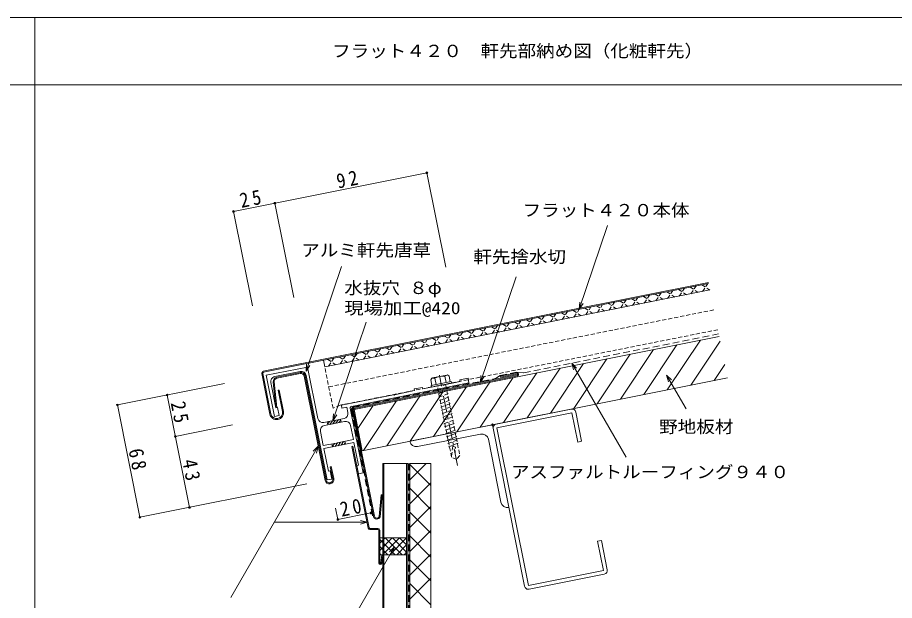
# Model space of a CAD drawing. Units: millimetres, scale not verified. Extents: x -1134 to 2079, y -804 to 1495.
# Drawn here: x -619 to -99, y 1149 to 1495 of the extents above; entities that cross this region are included whole.
import ezdxf
from ezdxf.enums import TextEntityAlignment as Align

# ---------------------------------------------------------------- set-up
doc = ezdxf.new("R2010")
doc.units = ezdxf.units.MM
doc.header["$LTSCALE"] = 2
doc.header["$PDMODE"] = 32
doc.header["$PDSIZE"] = 1
for name, pattern in [('CHAIN1', [8, 5, -1, 1, -1]), ('DASHED1', [1.8, 1.2, -0.6]), ('DASHED2', [3, 2, -1])]:
    doc.linetypes.add(name, pattern=pattern)
doc.layers.add('4-0', color=7, linetype='Continuous', lineweight=18)
doc.styles.add('ＭＳ ゴシック', font='')
doc.styles.get('ＭＳ ゴシック').set_extended_font_data('MS Gothic')

msp = doc.modelspace()

# ---------------------------------------------------------------- linework, layer by layer
at = {"layer": '4-0', "color": 2}
msp.add_line((-1134.116, 1495.053), (442.773, 1495.053), dxfattribs=at)
at = {"layer": '4-0', "color": 3}
for p, q in [((-608.486, 434.306), (-608.486, 1495.053)), ((-1134.116, 1455.053), (442.773, 1455.053)), ((-471.322, 1282.736), (-446.807, 1287.635)), ((-451.161, 1284.929), (-466.263, 1281.912)), ((-440.694, 1257.039), (-446.807, 1287.635)), ((-471.322, 1282.736), (-466.424, 1258.221)), ((-356.556, 1279.97), (-351.653, 1280.95)), ((-356.556, 1279.97), (-356.36, 1278.99)), ((-351.653, 1280.95), (-351.104, 1278.205)), ((-468.617, 1278.382), (-465.638, 1263.476)), ((-420.728, 1264.292), (-351.104, 1278.205)), ((-383.523, 1274.582), (-378.62, 1275.562)), ((-383.523, 1274.582), (-383.327, 1273.601)), ((-378.62, 1275.562), (-378.424, 1274.581)), ((-378.424, 1274.581), (-366.46, 1276.972)), ((-366.107, 1276.736), (-366.46, 1276.972)), ((-366.107, 1276.736), (-365.872, 1277.089)), ((-365.872, 1277.089), (-356.36, 1278.99)), ((-426.768, 1264.921), (-395.879, 1271.093)), ((-395.526, 1270.858), (-395.879, 1271.093)), ((-395.526, 1270.858), (-395.29, 1271.211)), ((-395.29, 1271.211), (-383.327, 1273.601)), ((-426.768, 1264.921), (-426.415, 1263.156)), ((-466.424, 1258.221), (-463.678, 1258.769)), ((-426.415, 1263.156), (-423.473, 1263.744)), ((-422.847, 1260.606), (-423.473, 1263.744)), ((-421.512, 1263.116), (-413.87, 1224.872)), ((-290.434, 1262.692), (-334.954, 1253.796)), ((-334.503, 1251.54), (-289.984, 1260.436)), ((-284.26, 1243.53), (-287.728, 1260.887)), ((-437.164, 1254.686), (-432.359, 1255.645)), ((-424.848, 1255.311), (-436.811, 1252.92)), ((-432.006, 1255.41), (-432.359, 1255.645)), ((-432.006, 1255.41), (-431.771, 1255.763)), ((-425.2, 1257.076), (-431.771, 1255.763)), ((-421.318, 1252.957), (-419.633, 1244.523)), ((-337.21, 1253.345), (-386.24, 1243.548)), ((-337.21, 1253.345), (-318.065, 1157.539)), ((-429.145, 1242.623), (-419.633, 1244.523)), ((-344.271, 1247.855), (-381.534, 1240.409)), ((-339.564, 1244.716), (-332.119, 1207.453)), ((-437.127, 1239.192), (-419.28, 1242.758)), ((-437.127, 1239.192), (-434.462, 1225.856)), ((-429.38, 1242.27), (-429.733, 1242.506)), ((-429.38, 1242.27), (-429.145, 1242.623)), ((-419.28, 1242.758), (-416.615, 1229.422)), ((-416.615, 1229.422), (-417.596, 1229.226)), ((-417.596, 1229.226), (-416.616, 1224.323)), ((-434.462, 1225.856), (-433.482, 1226.052)), ((-433.482, 1226.052), (-432.502, 1221.149)), ((-413.87, 1224.872), (-416.616, 1224.323)), ((-274.758, 1184.243), (-271.29, 1166.886)), ((-315.359, 1155.734), (-270.839, 1164.63))]:
    msp.add_line(p, q, dxfattribs=at)
at = {"layer": '4-0'}
for p, q in [((-490.764, 1379.942), (-376.036, 1402.888)), ((-364.835, 1346.884), (-376.036, 1402.888)), ((-455.048, 1328.841), (-466.249, 1384.845)), ((-479.563, 1323.939), (-490.764, 1379.942)), ((-285.664, 1321.949), (-268.852, 1371.641)), ((-447.69, 1285.169), (-426.669, 1347.303)), ((-473.064, 1285.115), (-209.105, 1337.858)), ((-472.946, 1284.526), (-208.988, 1337.27)), ((-344.33, 1278.539), (-323.129, 1341.202)), ((-436.624, 1287.705), (-208.204, 1333.347)), ((-285.664, 1321.949), (-285.398, 1326.081)), ((-285.664, 1321.949), (-283.367, 1325.394)), ((-431.771, 1255.763), (-411.998, 1314.205)), ((-419.238, 1262.449), (-202.683, 1305.72)), ((-436.624, 1287.705), (-437.409, 1291.633)), ((-290.152, 1289.911), (-289.08, 1285.911)), ((-290.152, 1289.911), (-287.224, 1286.983)), ((-290.152, 1289.911), (-257.927, 1234.101)), ((-447.69, 1285.169), (-447.424, 1289.302)), ((-447.69, 1285.169), (-445.393, 1288.615)), ((-469.2, 1259.678), (-474.005, 1283.703)), ((-473.417, 1283.82), (-468.612, 1259.796)), ((-451.044, 1284.341), (-465.122, 1281.528)), ((-465.004, 1280.939), (-451.122, 1283.713)), ((-448.769, 1282.144), (-436.425, 1220.365)), ((-448.22, 1282.457), (-435.836, 1220.483)), ((-419.355, 1263.547), (-322.47, 1282.906)), ((-419.237, 1262.958), (-322.353, 1282.318)), ((-414.339, 1237.933), (-197.785, 1281.205)), ((-364.25, 1282.859), (-372.626, 1281.185)), ((-344.33, 1278.539), (-344.063, 1282.671)), ((-344.33, 1278.539), (-342.033, 1281.984)), ((-332.512, 1282.123), (-322.706, 1284.083)), ((-332.512, 1282.123), (-332.394, 1281.535)), ((-332.394, 1281.535), (-322.588, 1283.495)), ((-233.884, 1282.856), (-232.812, 1278.856)), ((-233.884, 1282.856), (-230.956, 1279.928)), ((-233.884, 1282.856), (-222.336, 1262.856)), ((-496.183, 1277.769), (-559.572, 1265.102)), ((-467.199, 1278.713), (-465.638, 1263.476)), ((-466.602, 1278.774), (-465.042, 1263.538)), ((-373.317, 1275.602), (-361.466, 1277.97)), ((-530.154, 1270.98), (-516.829, 1204.299)), ((-464.278, 1273.818), (-463.69, 1273.936)), ((-464.278, 1273.818), (-461.748, 1261.167)), ((-463.69, 1273.936), (-461.159, 1261.285)), ((-559.572, 1265.102), (-546.248, 1198.42)), ((-431.771, 1255.763), (-431.504, 1259.896)), ((-431.771, 1255.763), (-429.474, 1259.208)), ((-407.674, 1198.966), (-420.297, 1262.135)), ((-419.708, 1262.253), (-407.086, 1199.083)), ((-419.238, 1262.449), (-414.339, 1237.933)), ((-434.752, 1253.332), (-435.105, 1255.097)), ((-434.863, 1253.89), (-433.841, 1255.349)), ((-433.561, 1253.57), (-432.188, 1255.531)), ((-431.787, 1253.924), (-430.293, 1256.059)), ((-430.013, 1254.279), (-428.519, 1256.413)), ((-428.239, 1254.633), (-427.161, 1256.172)), ((-426.907, 1254.9), (-427.26, 1256.665)), ((-491.284, 1253.253), (-525.255, 1246.465)), ((-426.944, 1241.227), (-425.45, 1243.361)), ((-424.281, 1241.759), (-424.634, 1243.524)), ((-440.476, 1240.569), (-492.317, 1150.785)), ((-440.476, 1240.569), (-443.404, 1237.641)), ((-440.476, 1240.569), (-441.548, 1236.569)), ((-432.126, 1240.192), (-432.479, 1241.957)), ((-432.153, 1240.326), (-430.772, 1242.298)), ((-430.493, 1240.518), (-428.998, 1242.652)), ((-428.718, 1240.873), (-427.224, 1243.007)), ((-425.17, 1241.582), (-424.451, 1242.609)), ((-420.561, 1240.463), (-419.973, 1240.58)), ((-410.885, 1192.058), (-420.561, 1240.463)), ((-410.297, 1192.175), (-419.973, 1240.58)), ((-433.337, 1228.391), (-431.914, 1221.266)), ((-402.244, 1230.316), (-387.444, 1230.316)), ((-402.244, 1230.316), (-402.244, 1067.983)), ((-401.644, 1230.316), (-401.644, 1067.983)), ((-388.044, 1230.316), (-388.044, 1067.983)), ((-387.444, 1230.316), (-387.444, 1067.983)), ((-386.244, 1230.316), (-373.744, 1230.316)), ((-386.244, 1230.316), (-386.244, 1067.983)), ((-386.244, 1220.6), (-376.528, 1230.316)), ((-386.244, 1229.776), (-373.744, 1217.276)), ((-373.744, 1230.316), (-373.744, 1067.983)), ((-447.261, 1218.2), (-546.248, 1198.42)), ((-386.244, 1206.457), (-373.744, 1218.957)), ((-386.244, 1215.634), (-373.744, 1203.134)), ((-404.388, 1198.904), (-403.17, 1211.844)), ((-403.821, 1198.71), (-402.589, 1211.79)), ((-402.589, 1211.79), (-403.17, 1211.844)), ((-430.158, 1203.76), (-428.83, 1197.113)), ((-386.244, 1192.315), (-373.744, 1204.815)), ((-386.244, 1201.492), (-373.744, 1188.992)), ((-428.83, 1197.113), (-409.218, 1201.032)), ((-411.495, 1195.492), (-415.495, 1196.564)), ((-411.495, 1195.492), (-466.503, 1195.492)), ((-411.495, 1195.492), (-415.495, 1194.421)), ((-405.044, 1191.845), (-409.903, 1191.845)), ((-405.044, 1191.245), (-409.903, 1191.245)), ((-404.644, 1190.845), (-404.644, 1171.245)), ((-404.044, 1190.845), (-404.044, 1171.245)), ((-404.044, 1186.245), (-388.044, 1186.245)), ((-404.044, 1178.758), (-396.557, 1186.245)), ((-404.044, 1183.001), (-400.8, 1186.245)), ((-402.314, 1176.245), (-392.314, 1186.245)), ((-400.696, 1186.245), (-390.696, 1176.245)), ((-398.072, 1176.245), (-388.072, 1186.245)), ((-396.454, 1186.245), (-388.044, 1177.836)), ((-392.211, 1186.245), (-388.044, 1182.079)), ((-386.244, 1178.173), (-373.744, 1190.673)), ((-386.244, 1187.35), (-373.744, 1174.85)), ((-395.303, 1180.939), (-424.386, 1130.571)), ((-404.044, 1185.351), (-394.939, 1176.245)), ((-404.044, 1181.108), (-399.181, 1176.245)), ((-395.303, 1180.939), (-398.231, 1178.011)), ((-395.303, 1180.939), (-396.375, 1176.94)), ((-393.829, 1176.245), (-388.044, 1182.03)), ((-404.044, 1176.866), (-403.424, 1176.245)), ((-404.044, 1176.245), (-388.044, 1176.245)), ((-402.849, 1176.245), (-403.44, 1171.317)), ((-402.849, 1176.245), (-402.253, 1176.174)), ((-402.244, 1176.245), (-402.844, 1171.245)), ((-389.586, 1176.245), (-388.044, 1177.787)), ((-386.244, 1164.031), (-373.744, 1176.531)), ((-386.244, 1173.208), (-373.744, 1160.707)), ((-386.244, 1149.889), (-373.744, 1162.389)), ((-386.244, 1159.066), (-373.744, 1146.565))]:
    msp.add_line(p, q, dxfattribs=at)
at = {"layer": '4-0', "color": 4, "linetype": 'DASHED1', "lineweight": 9}
for p, q in [((-212.529, 1332.483), (-209.39, 1337.189)), ((-240.265, 1326.941), (-237.126, 1331.647)), ((-233.767, 1332.319), (-229.061, 1329.18)), ((-233.331, 1328.326), (-230.192, 1333.033)), ((-226.833, 1333.704), (-222.127, 1330.565)), ((-226.397, 1329.712), (-223.258, 1334.418)), ((-219.899, 1335.09), (-215.193, 1331.951)), ((-219.463, 1331.098), (-216.324, 1335.804)), ((-212.965, 1336.475), (-208.259, 1333.336)), ((-261.503, 1326.776), (-256.797, 1323.638)), ((-261.067, 1322.784), (-257.928, 1327.491)), ((-254.569, 1328.162), (-249.863, 1325.023)), ((-254.133, 1324.17), (-250.994, 1328.876)), ((-247.635, 1329.547), (-242.929, 1326.409)), ((-247.199, 1325.556), (-244.06, 1330.262)), ((-240.701, 1330.933), (-235.995, 1327.794)), ((-289.24, 1321.234), (-284.533, 1318.096)), ((-288.803, 1317.242), (-285.664, 1321.949)), ((-282.306, 1322.62), (-277.599, 1319.481)), ((-281.869, 1318.628), (-278.73, 1323.334)), ((-275.372, 1324.005), (-270.665, 1320.866)), ((-274.935, 1320.013), (-271.796, 1324.719)), ((-268.438, 1325.391), (-263.731, 1322.252)), ((-268.001, 1321.399), (-264.862, 1326.105)), ((-316.539, 1311.7), (-313.401, 1316.406)), ((-310.042, 1317.078), (-305.335, 1313.939)), ((-309.605, 1313.086), (-306.466, 1317.792)), ((-303.108, 1318.463), (-298.401, 1315.324)), ((-302.671, 1314.471), (-299.532, 1319.177)), ((-296.174, 1319.849), (-291.467, 1316.71)), ((-295.737, 1315.857), (-292.598, 1320.563)), ((-344.275, 1306.158), (-341.136, 1310.864)), ((-337.778, 1311.535), (-333.071, 1308.397)), ((-337.341, 1307.544), (-334.202, 1312.25)), ((-330.844, 1312.921), (-326.137, 1309.782)), ((-330.407, 1308.929), (-327.268, 1313.635)), ((-323.91, 1314.306), (-319.203, 1311.168)), ((-323.473, 1310.315), (-320.334, 1315.021)), ((-316.976, 1315.692), (-312.269, 1312.553)), ((-365.514, 1305.993), (-360.808, 1302.855)), ((-365.077, 1302.001), (-361.938, 1306.708)), ((-358.58, 1307.379), (-353.874, 1304.24)), ((-358.143, 1303.387), (-355.004, 1308.093)), ((-351.646, 1308.764), (-346.94, 1305.625)), ((-351.209, 1304.772), (-348.07, 1309.479)), ((-344.712, 1310.15), (-340.006, 1307.011)), ((-393.25, 1300.451), (-388.544, 1297.312)), ((-392.813, 1296.459), (-389.674, 1301.165)), ((-386.316, 1301.837), (-381.61, 1298.698)), ((-385.879, 1297.845), (-382.74, 1302.551)), ((-379.382, 1303.222), (-374.676, 1300.083)), ((-378.945, 1299.23), (-375.806, 1303.936)), ((-372.448, 1304.608), (-367.742, 1301.469)), ((-372.011, 1300.616), (-368.872, 1305.322)), ((-420.549, 1290.917), (-417.41, 1295.623)), ((-414.052, 1296.294), (-409.346, 1293.156)), ((-413.615, 1292.303), (-410.476, 1297.009)), ((-407.118, 1297.68), (-402.412, 1294.541)), ((-406.681, 1293.688), (-403.542, 1298.394)), ((-400.184, 1299.066), (-395.478, 1295.927)), ((-399.747, 1295.074), (-396.608, 1299.78)), ((-434.854, 1292.138), (-430.148, 1288.999)), ((-434.417, 1288.146), (-431.278, 1292.852)), ((-427.92, 1293.523), (-423.214, 1290.384)), ((-427.483, 1289.532), (-424.344, 1294.238)), ((-420.986, 1294.909), (-416.28, 1291.77))]:
    msp.add_line(p, q, dxfattribs=at)
at = {"layer": '4-0', "linetype": 'DASHED1'}
for p, q in [((-205.842, 1321.528), (-434.252, 1275.847)), ((-203.491, 1309.761), (-427.428, 1264.974)), ((-431.72, 1263.185), (-436.624, 1287.705)), ((-369.816, 1273.61), (-364.129, 1275.766)), ((-369.424, 1271.648), (-363.737, 1273.804)), ((-369.032, 1269.687), (-363.345, 1271.843)), ((-368.641, 1267.726), (-362.953, 1269.882)), ((-427.428, 1264.974), (-431.72, 1263.185)), ((-368.249, 1265.765), (-362.561, 1267.921)), ((-367.857, 1263.803), (-362.169, 1265.96)), ((-367.465, 1261.842), (-361.777, 1263.999)), ((-367.073, 1259.881), (-361.385, 1262.037)), ((-366.681, 1257.92), (-360.993, 1260.076)), ((-366.289, 1255.958), (-360.601, 1258.115)), ((-365.897, 1253.997), (-360.21, 1256.153)), ((-365.506, 1252.036), (-359.818, 1254.192)), ((-365.114, 1250.075), (-359.426, 1252.231)), ((-364.722, 1248.114), (-359.034, 1250.27)), ((-364.33, 1246.152), (-358.642, 1248.308)), ((-363.938, 1244.191), (-358.25, 1246.347)), ((-363.546, 1242.23), (-357.858, 1244.386)), ((-363.154, 1240.268), (-357.466, 1242.425))]:
    msp.add_line(p, q, dxfattribs=at)
at = {"layer": '4-0', "linetype": 'DASHED2'}
for p, q in [((-318.494, 1284.211), (-202.997, 1307.289)), ((-419.453, 1264.037), (-335.445, 1280.824)), ((-332.609, 1282.614), (-335.445, 1280.824)), ((-332.609, 1282.614), (-322.803, 1284.573)), ((-322.803, 1284.573), (-318.494, 1284.211)), ((-420.787, 1262.037), (-408.164, 1198.868)), ((-386.844, 1230.316), (-386.844, 1067.983))]:
    msp.add_line(p, q, dxfattribs=at)
at = {"layer": '4-0', "color": 4, "lineweight": 9}
for p, q in [((-247.319, 1271.307), (-227.702, 1300.721)), ((-233.451, 1274.078), (-213.834, 1303.492)), ((-219.583, 1276.849), (-202.14, 1303.003)), ((-275.055, 1265.765), (-255.438, 1295.179)), ((-261.187, 1268.536), (-241.57, 1297.95)), ((-288.923, 1262.994), (-269.306, 1292.408)), ((-316.659, 1257.452), (-297.042, 1286.866)), ((-302.791, 1260.223), (-283.174, 1289.637)), ((-205.715, 1279.62), (-199.369, 1289.135)), ((-344.395, 1251.91), (-324.778, 1281.324)), ((-330.527, 1254.681), (-310.91, 1284.095)), ((-372.131, 1246.367), (-352.514, 1275.781)), ((-358.263, 1249.139), (-338.646, 1278.552)), ((-399.867, 1240.825), (-380.25, 1270.239)), ((-385.999, 1243.596), (-366.382, 1273.01)), ((-416.989, 1251.197), (-407.986, 1264.697)), ((-413.735, 1238.054), (-394.118, 1267.468))]:
    msp.add_line(p, q, dxfattribs=at)
at = {"layer": '4-0', "linetype": 'CHAIN1'}
msp.add_line((-357.882, 1229.227), (-368.588, 1282.767), dxfattribs=at)
at = {"layer": '4-0', "color": 3}
for points in [[(-447.632, 1282.575), (-435.248, 1220.6), (-432.502, 1221.149)], [(-465.638, 1263.476), (-464.658, 1263.673), (-463.678, 1258.769)], [(-289.984, 1260.436), (-286.515, 1243.08), (-284.26, 1243.53)], [(-439.165, 1249.391), (-437.48, 1240.957), (-429.733, 1242.506)], [(-271.29, 1166.886), (-315.81, 1157.99), (-334.503, 1251.54)], [(-269.035, 1167.337), (-272.503, 1184.693), (-274.758, 1184.243)]]:
    msp.add_lwpolyline(points, dxfattribs=at)
at = {"layer": '4-0'}
for points in [[(-370.529, 1277.178), (-371.313, 1281.1), (-373.057, 1281.059), (-373.673, 1279.932), (-373.023, 1276.68)], [(-362.152, 1278.852), (-362.802, 1282.104), (-363.803, 1282.908), (-365.429, 1282.276), (-364.646, 1278.354)], [(-373.317, 1275.602), (-373.513, 1276.582), (-361.662, 1278.95), (-361.466, 1277.97)], [(-433.337, 1228.391), (-432.749, 1228.508), (-431.326, 1221.384)]]:
    msp.add_lwpolyline(points, dxfattribs=at)
at = {"layer": '4-0', "linetype": 'DASHED1'}
msp.add_lwpolyline([(-364.94, 1277.276), (-356.514, 1235.109), (-358.574, 1232.658), (-361.418, 1234.129), (-369.843, 1276.296)], close=True, dxfattribs=at)
msp.add_lwpolyline([(-358.574, 1232.658), (-359.346, 1235.729), (-359.059, 1240.105), (-360.724, 1240.658), (-361.418, 1234.129)], dxfattribs=at)
at = {"layer": '4-0'}
for centre, radius, start, end in [((-472.829, 1283.938), 1.2, 101.31039, 191.31039), ((-472.829, 1283.938), 0.6, 101.31039, 191.31039), ((-464.612, 1278.978), 2.6, 101.29907, 185.84399), ((-464.612, 1278.978), 2, 101.29907, 185.84399), ((-450.73, 1281.752), 2.6, 11.29782, 101.29964), ((-450.73, 1281.752), 2, 11.29782, 101.29964), ((-365.816, 1268.901), 13.381, 88.34404, 114.25595), ((-322.529, 1283.201), 0.9, 281.30066, 101.30066), ((-322.529, 1283.201), 0.3, 281.30066, 101.30066), ((-465.18, 1260.482), 4.1, 191.29988, 11.29988), ((-465.18, 1260.482), 3.5, 191.29988, 11.29988), ((-419.12, 1262.37), 1.2, 101.2995, 191.30066), ((-419.12, 1262.37), 0.6, 101.2995, 191.30066), ((-433.875, 1220.874), 2.6, 191.29965, 11.29858), ((-433.875, 1220.874), 2, 191.30075, 11.29935), ((-405.713, 1199.358), 2, 191.30067, 341.10329), ((-405.713, 1199.358), 1.4, 191.30067, 341.10329), ((-409.903, 1192.245), 1, 190.06718, 270), ((-409.903, 1192.245), 0.4, 190.06718, 270), ((-405.044, 1190.845), 1, 0, 90), ((-405.044, 1190.845), 0.4, 0, 90), ((-403.744, 1171.245), 0.9, 180, 0), ((-403.744, 1171.245), 0.3, 180, 0)]:
    msp.add_arc(centre, radius, start, end, dxfattribs=at)
at = {"layer": '4-0', "color": 3}
for centre, radius, start, end in [((-450.574, 1281.987), 3, 11.30083, 101.29988), ((-465.675, 1278.97), 3, 101.29988, 191.29988), ((-420.532, 1263.312), 1, 101.29999, 191.29999), ((-425.788, 1260.018), 3, 281.29988, 11.29988), ((-289.984, 1260.436), 2.3, 11.30025, 101.30025), ((-437.752, 1257.627), 3, 191.29988, 281.29988), ((-424.26, 1252.369), 3, 11.29988, 101.30013), ((-334.503, 1251.54), 2.3, 101.30025, 191.30025), ((-436.223, 1249.979), 3, 101.30013, 191.30083), ((-382.318, 1244.331), 4, 191.29997, 281.29997), ((-343.487, 1243.932), 4, 11.29997, 101.29997), ((-328.196, 1208.237), 4, 191.29997, 281.29997), ((-271.29, 1166.886), 2.3, 281.30025, 11.30025), ((-315.81, 1157.99), 2.3, 191.30025, 281.30025)]:
    msp.add_arc(centre, radius, start, end, dxfattribs=at)
at = {"layer": '4-0', "linetype": 'DASHED2'}
msp.add_arc((-419.12, 1262.37), 1.7, 101.2995, 191.30066, dxfattribs=at)
at = {"layer": '4-0', "color": 3}
for p in [(-376.036, 1402.888), (-466.249, 1384.845), (-490.764, 1379.942), (-530.154, 1270.98), (-559.572, 1265.102), (-337.21, 1253.345), (-525.255, 1246.465), (-516.829, 1204.299), (-409.218, 1201.032), (-546.248, 1198.42), (-428.83, 1197.113)]:
    msp.add_point(p, dxfattribs=at)

# ---------------------------------------------------------------- texts
at = {"layer": '4-0', "color": 2, "style": 'ＭＳ ゴシック'}
for s, width, p in [('フラット４２０\u3000軒先部納め図（化粧軒先）\u3000', 1.1, (-432.247, 1469.369)), ('フラット４２０本体', 1.1, (-319.275, 1374.86)), ('アルミ軒先唐草', 1.1, (-450.546, 1351.097)), ('軒先捨水切', 1.1, (-348.517, 1347.242)), ('水抜穴 ８φ', 1.1, (-425.043, 1328.746)), ('現場加工@420', 1.15, (-425.043, 1316.746)), ('野地板材', 1.1, (-238.277, 1246.348)), ('アスファルトルーフィング９４０', 1.1, (-326.213, 1219.479))]:
    msp.add_text(s, height=7.331, dxfattribs=dict(at, width=width)).set_placement(p, align=Align.BOTTOM_LEFT)
at = {"layer": '4-0', "color": 2, "char_height": 8.798, "attachment_point": 7, "style": 'ＭＳ ゴシック'}
for s, insert, rotation in [('\\T1.36;\\W0.9;92', (-428.693, 1393.376), 11.311), ('\\T1.36;\\W0.9;25', (-486.057, 1381.904), 11.311), ('\\T1.36;\\W0.9;25', (-528.193, 1266.273), 281.3), ('\\T1.36;\\W0.9;68', (-553.203, 1238.331), 281.3), ('\\T1.36;\\W0.9;43', (-521.335, 1231.952), 281.3), ('\\T1.36;\\W0.9;20', (-426.596, 1198.607), 11.3)]:
    msp.add_mtext(s, dxfattribs=dict(at, insert=insert, rotation=rotation))

doc.saveas('drawing.dxf')
